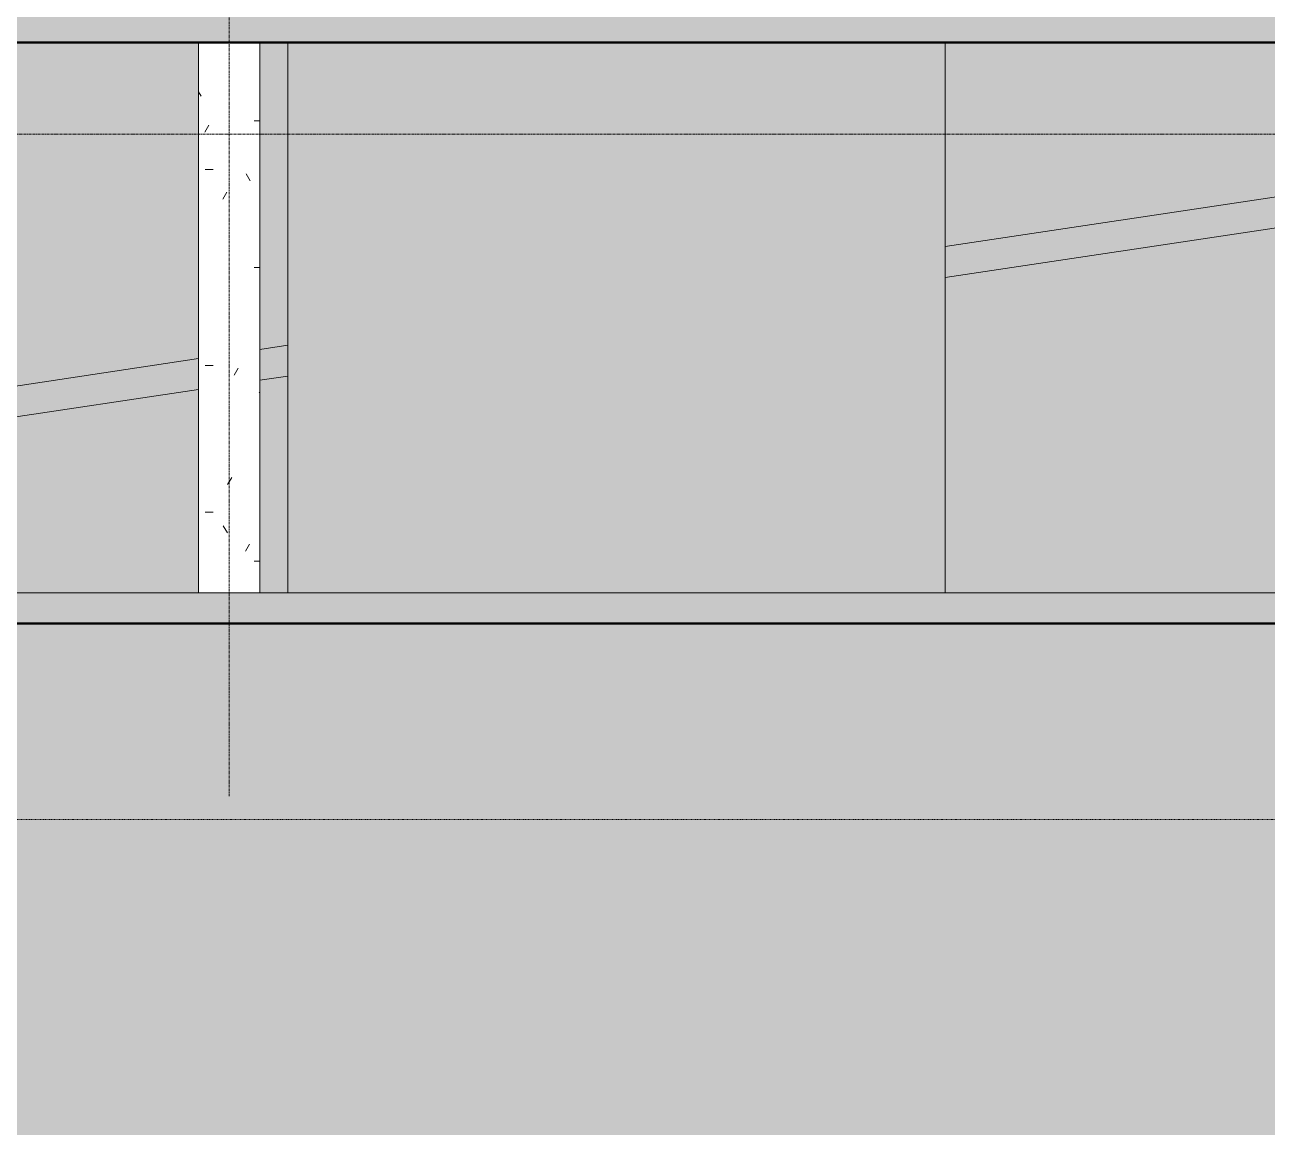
# Model space of a CAD drawing. Header units: inches. Extents: x 9566 to 17067, y -226 to 532.
# Drawn here: x 16201 to 16444.7, y -226.4 to -8.5 of the extents above; entities that cross this region are included whole.
import ezdxf

# ---------------------------------------------------------------- set-up
doc = ezdxf.new("R2010")
doc.units = ezdxf.units.IN
doc.header["$MEASUREMENT"] = 0
doc.linetypes.add('Aligning Line 1_8_', pattern=[0.25, 0.125, -0.125])
doc.linetypes.add('Grid Line 1_2_', pattern=[0.875, 0.5, -0.125, 0.125, -0.125])
for name, color, linetype, lineweight in [('0-3', 130, 'Continuous', 5), ('A-FLOR', 192, 'Continuous', 13), ('A-FLOR-2', 192, 'Continuous', 50), ('A-FLOR-LEVL-1', 51, 'Grid Line 1_2_', 9), ('A-FLOR-PATT-1', 8, 'Continuous', 9), ('A-WALL', 113, 'Continuous', 13), ('C-BLDG-PADS-1', 8, 'Continuous', 9), ('C-BLDG-PADS-2', 10, 'Continuous', 13), ('C-TOPO', 7, 'Continuous', 9), ('C-TOPO-1', 250, 'Continuous', 50), ('G-ANNO-SYMB', 111, 'Aligning Line 1_8_', 9), ('S-COLS', 52, 'Continuous', 9), ('S-GRID-1', 1, 'Grid Line 1_2_', 9)]:
    doc.layers.add(name, color=color, linetype=linetype, lineweight=lineweight)
doc.layers.add('A-AREA-PATT-2', color=7, linetype='Continuous', lineweight=9, transparency=0.9)

# ---------------------------------------------------------------- blocks, each defined once
blk = doc.blocks.new('1750 Ox - Topography_rvt-2-BUILDING SECTION - NORTH_SOUTH - LOOKING WEST')
at = {"layer": 'C-BLDG-PADS-1'}
h = blk.add_hatch(dxfattribs=at)
h.set_pattern_fill('FP_24', color=256, style=0, pattern_type=2)
h.set_pattern_definition([(50, (3257.106, 59.024), (34.4287, -3.012), [3.6, -39.6]), (355, (3257.106, 59.024), (-6.6596, 36.1048), [2.88, -31.68]), (100.451, (3259.975, 58.773), (27.7688, 33.0931), [3.06, -33.655]), (46.184, (3257.106, 68.624), (51.2275, -7.9453), [5.4, -59.4]), (96.636, (3261.375, 67.96), (44.8632, 46.7577), [4.589, -50.482]), (351.184, (3257.106, 68.624), (44.8642, 46.7574), [4.32, -47.52]), (21, (3261.906, 66.224), (28.65176, -19.32573), [3.6, -39.6]), (326, (3261.906, 66.224), (11.6793, 34.8066), [2.88, -31.68]), (71.451, (3264.294, 64.614), (40.331, 15.4813), [3.06, -33.655]), (37.5, (3257.106, 59.024), (0.58311, 15.97898), [1.584, -29.712, 1.584, -30.576, -31.8]), (37.5, (3257.106, 59.024), (0.58311, 15.97898), [-63.456, 1.584, -30.216]), (7.5, (3257.106, 59.024), (12.6269, 18.9321), [1.584, -16.752, 1.584, -28.992, -12.12]), (7.5, (3257.106, 59.024), (12.6269, 18.9321), [-48.912, 1.584, -10.536]), (327.5, (3246.402, 59.024), (25.62299, -1.0828), [1.584, -10.416, 1.584, -35.856, -49.68]), (327.5, (3246.402, 59.024), (25.62299, -1.0828), [-49.44, 1.584, -48.096]), (317.5, (3241.602, 59.024), (27.99243, 4.80496), [1.584, -14.016, 1.584, -23.28, -35.28]), (317.5, (3241.602, 59.024), (27.99243, 4.80496), [-40.464, 1.584, -33.696])])
h.paths.add_polyline_path([(1946.22, -126), (3820.72, -126), (3820.72, -120), (1946.22, -120)], flags=0)
at = {"layer": 'C-TOPO'}
h = blk.add_hatch(dxfattribs=at)
h.set_pattern_fill('FP_23', color=256, style=0, pattern_type=2)
h.set_pattern_definition([(0, (3257.106, 59.024), (30, 30), [30, -30]), (0, (3257.106, 70.274), (30, 30), [30, -30]), (0, (3257.106, 81.524), (30, 30), [30, -30]), (90, (3260.856, 85.274), (-30, 30), [30, -30]), (90, (3272.106, 85.274), (-30, 30), [30, -30]), (90, (3283.356, 85.274), (-30, 30), [30, -30])])
h.paths.add_polyline_path([(1946.22, -226.36), (3820.72, -226.36), (3820.72, -126.01), (1946.22, -126.01)], flags=0)
at = {"layer": 'C-BLDG-PADS-2'}
for p, q in [((3820.72, -120), (1946.22, -120)), ((1946.22, -126), (3820.72, -126))]:
    blk.add_line(p, q, dxfattribs=at)
at = {"layer": 'C-TOPO'}
blk.add_line((2157.13, -126.01), (3820.72, -126.01), dxfattribs=at)
at = {"layer": 'C-TOPO-1'}
blk.add_line((3820.72, -126.01), (2157.13, -126.01), dxfattribs=at)
blk = doc.blocks.new('Concrete-Rectangular-Column - ONE-1550613-BUILDING SECTION - NORTH_SOUTH - LOOKING WEST')
at = {"layer": 'S-COLS'}
h = blk.add_hatch(dxfattribs=at)
h.set_pattern_fill('FP_25', color=256, style=0, pattern_type=2)
h.set_pattern_definition([(0, (3257.106, 59.024), (38.4, 9.6), [1.584, -27.216, 1.584, -27.216, -153.6]), (0, (3257.106, 59.024), (38.4, 9.6), [-57.6, 1.584, -56.016, 1.584, -27.216, -67.2]), (0, (3257.106, 59.024), (38.4, 9.6), [-144, 1.584, -17.616, 1.584, -46.416]), (120, (3271.506, 63.824), (-27.51384, 28.45538), [1.584, -27.216, 1.584, -27.216, -153.6]), (120, (3271.506, 63.824), (-27.51384, 28.45538), [-57.6, 1.584, -56.016, 1.584, -27.216, -67.2]), (120, (3271.506, 63.824), (-27.51384, 28.45538), [-144, 1.584, -17.616, 1.584, -46.416]), (240, (3276.306, 83.024), (-10.88616, -38.05538), [1.584, -27.216, 1.584, -27.216, -153.6]), (240, (3276.306, 83.024), (-10.88616, -38.05538), [-57.6, 1.584, -56.016, 1.584, -27.216, -67.2]), (240, (3276.306, 83.024), (-10.88616, -38.05538), [-144, 1.584, -17.616, 1.584, -46.416])])
h.paths.add_polyline_path([(3474.22, -120), (3474.22, -12), (3462.22, -12), (3462.22, -120)], flags=0)
for p, q in [((3462.22, -120), (3462.22, -12)), ((3474.22, -12), (3474.22, -120))]:
    blk.add_line(p, q, dxfattribs=at)

msp = doc.modelspace()

# ---------------------------------------------------------------- hatches: boundary and pattern name
at = {"layer": 'A-AREA-PATT-2'}
h = msp.add_hatch(color=256, dxfattribs=at)
h.paths.add_polyline_path([(14723.8823, -120), (14931.0698, -120), (14931.0698, -12), (14723.8823, -12), (14723.8823, -38.0282)], flags=0)
h.paths.add_polyline_path([(14943.0698, -120), (15215.7698, -120), (15215.7698, -12), (14943.0698, -12), (14943.0698, -47.9204)], flags=0)
h.paths.add_polyline_path([(15336.9698, -120), (15581.0698, -120), (15581.0698, -12), (15336.9698, -12), (15336.9698, -38.0282)], flags=0)
h.paths.add_polyline_path([(16586.517, -120), (16593.5698, -120), (16593.5698, -36), (16579.5698, -36.0147), (16483.5698, -42.7859), (16381.5698, -58.0926), (16381.5698, -120), (16551.3501, -120)], flags=0)
h.paths.add_polyline_path([(15595.8982, -120), (15653.0698, -120), (15653.0698, -116), (15655.0698, -116), (15655.0698, -120), (15677.0698, -120), (15677.0698, -116), (15679.0698, -116), (15679.0698, -120), (15739.0698, -120), (15739.0698, -116), (15741.0698, -116), (15741.0698, -120), (15761.0698, -120), (15761.0698, -116), (15763.0698, -116), (15763.0698, -120), (15823.0698, -120), (15823.0698, -116), (15825.0698, -116), (15825.0698, -120), (15908.0698, -120), (15908.0698, -12), (15593.0698, -12), (15593.0698, -72), (15659.0698, -72), (15659.0698, -115), (15593.0698, -115), (15593.0698, -120), (15594.7558, -120)], flags=0)
h.paths.add_polyline_path([(15920.0698, -120), (16235.0698, -120), (16235.0698, -80.0771), (16013.455, -113.2813), (15920.0698, -119.817)], flags=0)
h.paths.add_polyline_path([(16247.0698, -120), (16252.5698, -120), (16252.5698, -77.451), (16247.0698, -78.2763), (16247.0698, -113.3338)], flags=0)
h.paths.add_polyline_path([(15757.0698, -115), (15757.0698, -72), (15829.0698, -72), (15829.0698, -115), (15757.1774, -115)], flags=0)
h.paths.add_polyline_path([(15742.6054, -115), (15673.0698, -115), (15673.0698, -72), (15745.0698, -72), (15745.0698, -115)], flags=0)
h.paths.add_polyline_path([(15920.0698, -113.8023), (16013.455, -107.2666), (16235.0698, -74.0099), (16235.0698, -12), (15920.0698, -12), (15920.0698, -107.2666)], flags=0)
h.paths.add_polyline_path([(16247.0698, -72.2091), (16252.5698, -71.3838), (16252.5698, -12), (16247.0698, -12), (16247.0698, -38.0282)], flags=0)
h.paths.add_polyline_path([(16381.5698, -52.0254), (16483.5698, -36.7188), (16579.5698, -30), (16591.4448, -30), (16591.4448, -12), (16381.5698, -12), (16381.5698, -38.0282)], flags=0)
h = msp.add_hatch(color=256, dxfattribs=at)
h.paths.add_polyline_path([(15336.9698, -120), (15336.9698, -12), (15270.0698, -12), (15270.0698, -120), (15333.9697, -120)], flags=0)
h.paths.add_polyline_path([(15258.0698, -120), (15258.0698, -12), (15215.7698, -12), (15215.7698, -120)], flags=0)
h.paths.add_polyline_path([(16252.5698, -120), (16381.5698, -120), (16381.5698, -12), (16252.5698, -12), (16252.5698, -113.3338)], flags=0)
h = msp.add_hatch(color=256, dxfattribs=at)
h.paths.add_polyline_path([(15920.0698, -119.817), (16013.455, -113.3338), (16235.0698, -80.0771), (16235.0698, -74.0099), (16013.455, -107.2666), (15920.0698, -113.8023)], flags=0)
h.paths.add_polyline_path([(16247.0698, -78.2763), (16252.5698, -77.451), (16252.5698, -71.3838), (16247.0698, -72.2091)], flags=0)
h.paths.add_polyline_path([(16381.5698, -58.0926), (16483.5698, -42.7334), (16580.4941, -36), (16593.5698, -36), (16593.5698, -30), (16579.5698, -30), (16483.5698, -36.7188), (16381.5698, -52.0254)], flags=0)
at = {"layer": 'A-FLOR-PATT-1'}
h = msp.add_hatch(dxfattribs=at)
h.set_pattern_fill('FP_24', color=256, style=0, pattern_type=2)
h.set_pattern_definition([(50, (16029.952, 59.024), (34.4287, -3.012), [3.6, -39.6]), (355, (16029.952, 59.024), (-6.6596, 36.1048), [2.88, -31.68]), (100.451, (16032.82, 58.773), (27.7688, 33.0931), [3.06, -33.655]), (46.184, (16029.95, 68.624), (51.2275, -7.9453), [5.4, -59.4]), (96.636, (16034.22, 67.96), (44.8632, 46.7577), [4.589, -50.482]), (351.184, (16029.95, 68.624), (44.8642, 46.7574), [4.32, -47.52]), (21, (16034.752, 66.224), (28.65176, -19.32573), [3.6, -39.6]), (326, (16034.752, 66.224), (11.6793, 34.8066), [2.88, -31.68]), (71.451, (16037.14, 64.614), (40.331, 15.4813), [3.06, -33.655]), (37.5, (16029.952, 59.024), (0.58311, 15.97898), [1.584, -29.712, 1.584, -30.576, -31.8]), (37.5, (16029.952, 59.024), (0.58311, 15.97898), [-63.456, 1.584, -30.216]), (7.5, (16029.952, 59.024), (12.6269, 18.9321), [1.584, -16.752, 1.584, -28.992, -12.12]), (7.5, (16029.952, 59.024), (12.6269, 18.9321), [-48.912, 1.584, -10.536]), (327.5, (16019.248, 59.024), (25.62299, -1.0828), [1.584, -10.416, 1.584, -35.856, -49.68]), (327.5, (16019.248, 59.024), (25.62299, -1.0828), [-49.44, 1.584, -48.096]), (317.5, (16014.448, 59.024), (27.99243, 4.80496), [1.584, -14.016, 1.584, -23.28, -35.28]), (317.5, (16014.448, 59.024), (27.99243, 4.80496), [-40.464, 1.584, -33.696])])
h.paths.add_polyline_path([(15735.3194, -12), (16735.5698, -12), (16735.5698, 0), (14714.0698, 0), (14714.0698, -3.1859), (14714.0698, -12), (15706.1755, -12)], flags=0)

# ---------------------------------------------------------------- linework, layer by layer
at = {"layer": 'A-FLOR'}
for p, q in [((16381.5698, -52.0254), (16483.5698, -36.7188)), ((16483.5698, -42.7859), (16381.5698, -58.0926)), ((16247.0698, -72.2091), (16252.5698, -71.3838)), ((16013.455, -107.2666), (16235.0698, -74.0099)), ((16252.5698, -77.451), (16247.0698, -78.2763)), ((16235.0698, -80.0771), (16013.455, -113.3338))]:
    msp.add_line(p, q, dxfattribs=at)
at = {"layer": 'A-FLOR-2'}
msp.add_line((14723.8823, -12), (16735.5698, -12), dxfattribs=at)
at = {"layer": 'A-FLOR-LEVL-1'}
for p, q in [((13166.3239, -30), (17036.7774, -30)), ((13166.3239, -120), (17036.7774, -120))]:
    msp.add_line(p, q, dxfattribs=at)
at = {"layer": 'A-WALL'}
for p, q in [((16252.5698, -120), (16252.5698, -12)), ((16381.5698, -120), (16381.5698, -12))]:
    msp.add_line(p, q, dxfattribs=at)
at = {"layer": 'G-ANNO-SYMB'}
msp.add_line((13287.2273, -164.4174), (17017.6534, -164.4174), dxfattribs=at)
at = {"layer": 'S-GRID-1'}
msp.add_line((16241.0698, -159.8356), (16241.0698, 470.5), dxfattribs=at)

# ---------------------------------------------------------------- block references
at = {"layer": '0-3'}
msp.add_blockref('1750 Ox - Topography_rvt-2-BUILDING SECTION - NORTH_SOUTH - LOOKING WEST', (12772.846, 0), dxfattribs=at)
at = {"layer": 'S-COLS'}
msp.add_blockref('Concrete-Rectangular-Column - ONE-1550613-BUILDING SECTION - NORTH_SOUTH - LOOKING WEST', (12772.846, 0), dxfattribs=at)

doc.saveas('drawing.dxf')
